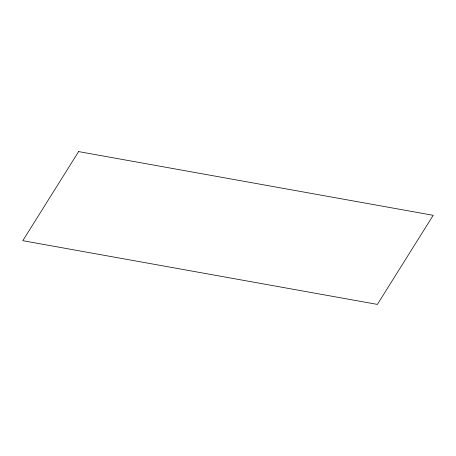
<?xml version="1.0" encoding="UTF-8"?>
<svg xmlns="http://www.w3.org/2000/svg" width="456" height="456" viewBox="0 0 456 456"><rect width="100%" height="100%" fill="white"/><g stroke="black" fill="none" stroke-linecap="round" stroke-linejoin="round"><path stroke-width="0.68" d="M78.631 151.591L22.8 240.688L377.368 304.408L433.2 215.312L78.631 151.591"/></g></svg>
